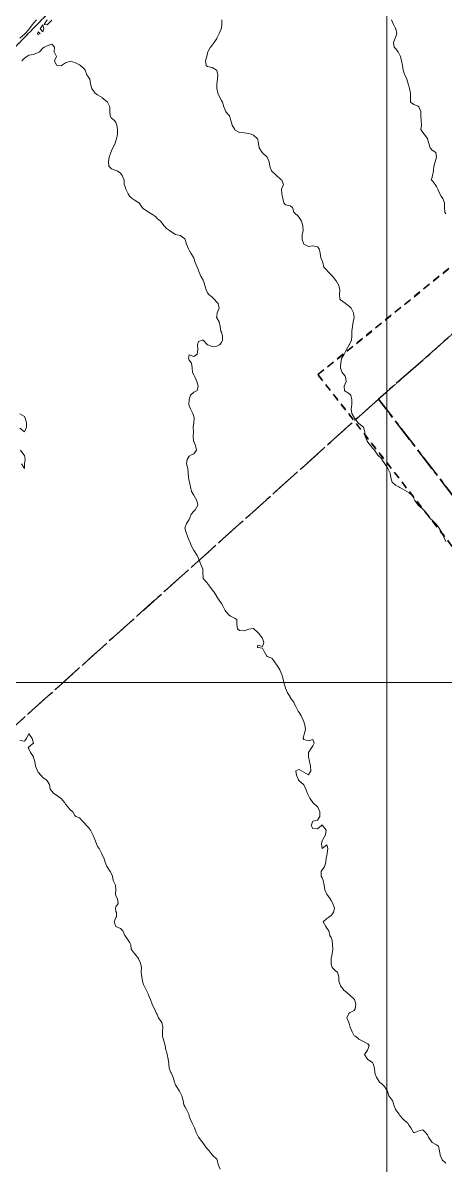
# Model space of a CAD drawing. Header units: centimetres. Extents: x 0 to 642158, y -847 to 649707.
# Drawn here: x 616427.1 to 616473.2, y 620034.7 to 620159.4 of the extents above; entities that cross this region are included whole.
import ezdxf

# ---------------------------------------------------------------- set-up
doc = ezdxf.new("R2010")
doc.units = ezdxf.units.CM
doc.header["$MEASUREMENT"] = 0
doc.linetypes.add('CENTERX2', pattern=[4, 2.5, -0.5, 0.5, -0.5])
doc.linetypes.add('JIS_02_0.7', pattern=[1.35, 0.75, -0.6])
for name, color, linetype, lineweight in [('MEV_grille', 254, 'Continuous', 9), ('WAL_parcellaire agricole', 7, 'JIS_02_0.7', 25), ('WAL_topographie 0.5', 253, 'Continuous', 20)]:
    doc.layers.add(name, color=color, linetype=linetype, lineweight=lineweight)
doc.layers.add('SPW_parcellaire cadastral', color=7, linetype='CENTERX2', lineweight=25, true_color=0xff0542)

# ---------------------------------------------------------------- blocks, each defined once
blk = doc.blocks.new('*U114')
at = {"layer": 'MEV_grille', "transparency": 33554687}
blk.add_lwpolyline([(-1338.46, 0), (1338.46, 0)], dxfattribs=at)
blk = doc.blocks.new('*U115')
at = {"layer": 'MEV_grille', "color": 0, "linetype": 'ByBlock', "lineweight": -2, "transparency": 16777216}
blk.add_blockref('*U114', (0, -2300), dxfattribs=at)
blk = doc.blocks.new('*U112')
at = {"layer": 'MEV_grille', "transparency": 33554687}
blk.add_lwpolyline([(0, 1825.48), (0, -1825.48)], dxfattribs=at)
blk = doc.blocks.new('*U113')
at = {"layer": 'MEV_grille', "color": 0, "linetype": 'ByBlock', "lineweight": -2, "transparency": 16777216}
blk.add_blockref('*U112', (1100, 0), dxfattribs=at)

msp = doc.modelspace()

# ---------------------------------------------------------------- linework, layer by layer
at = {"layer": 'SPW_parcellaire cadastral'}
for points in [[(616425.74, 620159.61), (616436.07, 620170.86), (616477.6, 620213.59), (616517.73, 620163.98), (616465.9, 620118.32), (616421.75, 620078.64), (616388.28, 620118.88), (616425.74, 620159.61)], [(616517.73, 620163.98), (616568.38, 620206.91), (616569.48, 620205.81), (616586.01, 620175.98), (616486.38, 620091.76), (616465.9, 620118.32), (616517.73, 620163.98)], [(616511.84, 620021.75), (616492.79, 620006.7), (616461.86, 619982.25), (616361.28, 620089.74), (616372.47, 620102.32), (616385.49, 620115.97), (616388.28, 620118.88), (616421.75, 620078.64), (616465.9, 620118.32), (616486.38, 620091.76), (616496.27, 620078.95), (616506.88, 620065.19), (616528.96, 620036.62), (616529.6, 620035.78), (616511.84, 620021.75)]]:
    msp.add_lwpolyline(points, dxfattribs=at)
at = {"layer": 'WAL_parcellaire agricole'}
for points in [[(616486.65, 620012.34), (616448.98, 619981), (616433.82, 619968.17), (616420.15, 619957.83), (616389.48, 619995.5), (616335.14, 620062.82), (616359.35, 620087.95), (616451.58, 620182.83), (616479.29, 620211.59), (616514.46, 620165.76), (616459.3, 620121), (616492.24, 620078.82), (616499.25, 620069.84), (616521.81, 620039.43), (616486.65, 620012.34)], [(616514.46, 620165.76), (616569.62, 620208.85), (616595.29, 620161.18), (616529.97, 620108.84), (616492.24, 620078.82), (616459.3, 620121), (616514.46, 620165.76)], [(616451.58, 620182.83), (616359.35, 620087.95), (616335.14, 620062.82), (616272.57, 620126.31), (616223.3, 620180.14)]]:
    msp.add_lwpolyline(points, dxfattribs=at)
at = {"layer": 'WAL_topographie 0.5'}
for points in [[(616428.59, 620159.75), (616428.25, 620159.39), (616428.13, 620159.25), (616427.79, 620158.75), (616427.75, 620158.7), (616427.33, 620158.25), (616427.25, 620158.18), (616426.75, 620157.75)], [(616429.73, 620159.75), (616429.4, 620159.25), (616429.75, 620159.2), (616429.79, 620159.25), (616430.25, 620159.7)], [(616448.81, 620159.75), (616448.82, 620159.25), (616448.75, 620158.88), (616448.73, 620158.75), (616448.53, 620158.25), (616448.26, 620157.75), (616448.25, 620157.72), (616447.97, 620157.25), (616447.75, 620156.98), (616447.57, 620156.75), (616447.29, 620156.25), (616447.25, 620156.11), (616447.15, 620155.75), (616447.02, 620155.25), (616447.08, 620154.75), (616447.25, 620154.64), (616447.75, 620154.52), (616448.23, 620154.25), (616448.25, 620154.2), (616448.36, 620153.75), (616448.33, 620153.25), (616448.27, 620152.75), (616448.26, 620152.25), (616448.36, 620151.75), (616448.59, 620151.25), (616448.75, 620150.94), (616448.86, 620150.75), (616449.02, 620150.25), (616449.23, 620149.75), (616449.25, 620149.71), (616449.63, 620149.25), (616449.75, 620148.89), (616449.78, 620148.75), (616449.94, 620148.25), (616450.21, 620147.75), (616450.25, 620147.69), (616450.75, 620147.45), (616451.25, 620147.42), (616451.75, 620147.32), (616452, 620147.25), (616452.25, 620147.15), (616452.71, 620146.75), (616452.75, 620146.67), (616452.8, 620146.25), (616452.89, 620145.75), (616453.21, 620145.25), (616453.25, 620145.21), (616453.75, 620144.75), (616453.75, 620144.75), (616453.97, 620144.25), (616454.05, 620143.75), (616454.22, 620143.25), (616454.25, 620143.21), (616454.75, 620142.78), (616454.78, 620142.75), (616455.25, 620142.31), (616455.34, 620142.25), (616455.55, 620141.75), (616455.3, 620141.25), (616455.37, 620140.75), (616455.45, 620140.25), (616455.58, 620139.75), (616455.75, 620139.55), (616456.25, 620139.43), (616456.51, 620139.25), (616456.68, 620138.75), (616456.75, 620138.67), (616457.17, 620138.25), (616457.25, 620138.15), (616457.49, 620137.75), (616457.64, 620137.25), (616457.68, 620136.75), (616457.59, 620136.25), (616457.59, 620135.75), (616457.74, 620135.25), (616457.75, 620135.23), (616458.25, 620134.99), (616458.75, 620135.06), (616459.25, 620134.96), (616459.41, 620134.75), (616459.53, 620134.25), (616459.61, 620133.75), (616459.75, 620133.42), (616459.82, 620133.25), (616459.95, 620132.75), (616460.25, 620132.39), (616460.36, 620132.25), (616460.75, 620131.9), (616460.88, 620131.75), (616461.25, 620131.28), (616461.28, 620131.25), (616461.58, 620130.75), (616461.67, 620130.25), (616461.64, 620129.75), (616461.67, 620129.25), (616461.75, 620129.18), (616462.25, 620128.81), (616462.32, 620128.75), (616462.75, 620128.43), (616462.91, 620128.25), (616463.19, 620127.75), (616463.25, 620127.25), (616463.25, 620127.25), (616463.25, 620127.25), (616463.14, 620126.75), (616463.06, 620126.25), (616462.99, 620125.75), (616462.98, 620125.25), (616462.96, 620124.75), (616462.75, 620124.29), (616462.72, 620124.25), (616462.41, 620123.75), (616462.25, 620123.45), (616462.14, 620123.25), (616461.88, 620122.75), (616461.79, 620122.25), (616461.75, 620121.92), (616461.74, 620121.75), (616461.75, 620121.7), (616461.94, 620121.25), (616462.25, 620120.83), (616462.29, 620120.75), (616462.36, 620120.25), (616462.25, 620119.99), (616462.16, 620119.75), (616462.21, 620119.25), (616462.25, 620119.19), (616462.75, 620118.89), (616462.88, 620118.75), (616462.98, 620118.25), (616462.98, 620117.75), (616462.93, 620117.25), (616463.01, 620116.75), (616463.25, 620116.31), (616463.3, 620116.25), (616463.68, 620115.75), (616463.75, 620115.66), (616464.25, 620115.25), (616464.25, 620115.25), (616464.42, 620114.75), (616464.46, 620114.25), (616464.66, 620113.75), (616464.75, 620113.61), (616465.04, 620113.25), (616465.25, 620112.98), (616465.46, 620112.75), (616465.75, 620112.32), (616465.8, 620112.25), (616466.25, 620111.79), (616466.28, 620111.75), (616466.61, 620111.25), (616466.75, 620111.04), (616466.91, 620110.75), (616467.17, 620110.25), (616467.24, 620109.75), (616467.25, 620109.72), (616467.41, 620109.25), (616467.75, 620108.93), (616468.13, 620108.75), (616468.25, 620108.69), (616468.75, 620108.4), (616468.99, 620108.25), (616469.25, 620108.08), (616469.62, 620107.75), (616469.75, 620107.49), (616469.87, 620107.25), (616470.25, 620106.75), (616470.25, 620106.75), (616470.75, 620106.31), (616470.83, 620106.25), (616471.22, 620105.75), (616471.25, 620105.71), (616471.58, 620105.25), (616471.75, 620105.12), (616472.12, 620104.75), (616472.25, 620104.64), (616472.54, 620104.25), (616472.75, 620103.86), (616472.81, 620103.75), (616473.02, 620103.25), (616473.25, 620102.78)], [(616467.31, 620159.75), (616467.54, 620159.25), (616467.75, 620158.81), (616467.79, 620158.75), (616467.9, 620158.25), (616467.75, 620157.81), (616467.73, 620157.75), (616467.55, 620157.25), (616467.62, 620156.75), (616467.75, 620156.6), (616468.06, 620156.25), (616468.25, 620155.87), (616468.29, 620155.75), (616468.42, 620155.25), (616468.52, 620154.75), (616468.61, 620154.25), (616468.75, 620153.81), (616468.78, 620153.75), (616468.99, 620153.25), (616469.15, 620152.75), (616469.25, 620152.39), (616469.3, 620152.25), (616469.41, 620151.75), (616469.41, 620151.25), (616469.38, 620150.75), (616469.75, 620150.49), (616470.25, 620150.3), (616470.3, 620150.25), (616470.52, 620149.75), (616470.52, 620149.25), (616470.57, 620148.75), (616470.61, 620148.25), (616470.53, 620147.75), (616470.75, 620147.45), (616470.89, 620147.25), (616471.25, 620146.77), (616471.26, 620146.75), (616471.4, 620146.25), (616471.55, 620145.75), (616471.75, 620145.52), (616472.18, 620145.25), (616472.24, 620144.75), (616472.08, 620144.25), (616471.96, 620143.75), (616471.91, 620143.25), (616471.8, 620142.75), (616471.75, 620142.55), (616471.67, 620142.25), (616471.75, 620142.19), (616472.1, 620141.75), (616472.25, 620141.53), (616472.37, 620141.25), (616472.59, 620140.75), (616472.75, 620140.48), (616472.91, 620140.25), (616473.1, 620139.75), (616473.11, 620139.25), (616473.14, 620138.75), (616473.25, 620138.56)], [(616428.75, 620158.14), (616428.98, 620158.25), (616428.75, 620158.43), (616428.67, 620158.25), (616428.75, 620158.14)], [(616429.25, 620158.43), (616429.39, 620158.75), (616429.25, 620159.19), (616428.99, 620158.75), (616429.25, 620158.43)], [(616426.99, 620155.25), (616427.25, 620155.56), (616427.51, 620155.75), (616427.75, 620155.87), (616428.25, 620155.96), (616428.75, 620156.16), (616428.89, 620156.25), (616429.25, 620156.64), (616429.42, 620156.75), (616429.75, 620156.91), (616430.25, 620157.1), (616430.54, 620156.75), (616430.52, 620156.25), (616430.75, 620155.75), (616430.75, 620155.75), (616430.75, 620155.75), (616430.53, 620155.25), (616430.75, 620154.81), (616430.92, 620154.75), (616431.25, 620154.73), (616431.31, 620154.75), (616431.75, 620155.06), (616432.25, 620155.23), (616432.75, 620155.08), (616433.25, 620154.83), (616433.36, 620154.75), (616433.75, 620154.42), (616433.9, 620154.25), (616434.07, 620153.75), (616434.25, 620153.48), (616434.4, 620153.25), (616434.48, 620152.75), (616434.6, 620152.25), (616434.75, 620152.01), (616434.99, 620151.75), (616435.25, 620151.57), (616435.73, 620151.25), (616435.75, 620151.23), (616436.25, 620150.83), (616436.33, 620150.75), (616436.57, 620150.25), (616436.57, 620149.75), (616436.62, 620149.25), (616436.75, 620149), (616437.07, 620148.75), (616437.25, 620148.52), (616437.35, 620148.25), (616437.43, 620147.75), (616437.4, 620147.25), (616437.3, 620146.75), (616437.25, 620146.56), (616437.15, 620146.25), (616436.91, 620145.75), (616436.75, 620145.43), (616436.68, 620145.25), (616436.52, 620144.75), (616436.42, 620144.25), (616436.46, 620143.75), (616436.75, 620143.48), (616437.25, 620143.3), (616437.37, 620143.25), (616437.75, 620142.99), (616437.93, 620142.75), (616438.16, 620142.25), (616438.15, 620141.75), (616438.25, 620141.5), (616438.33, 620141.25), (616438.59, 620140.75), (616438.75, 620140.45), (616439, 620140.25), (616439.25, 620140.09), (616439.75, 620139.77), (616439.77, 620139.75), (616440.12, 620139.25), (616440.25, 620139.11), (616440.75, 620138.78), (616440.8, 620138.75), (616441.25, 620138.49), (616441.55, 620138.25), (616441.75, 620138.05), (616442.1, 620137.75), (616442.25, 620137.57), (616442.52, 620137.25), (616442.75, 620136.97), (616443.08, 620136.75), (616443.25, 620136.64), (616443.75, 620136.29), (616443.92, 620136.25), (616444.25, 620136.21), (616444.75, 620135.82), (616444.79, 620135.75), (616444.95, 620135.25), (616445.18, 620134.75), (616445.25, 620134.59), (616445.43, 620134.25), (616445.73, 620133.75), (616445.75, 620133.71), (616445.91, 620133.25), (616446.12, 620132.75), (616446.25, 620132.4), (616446.29, 620132.25), (616446.5, 620131.75), (616446.75, 620131.3), (616446.8, 620131.25), (616446.95, 620130.75), (616447.08, 620130.25), (616447.25, 620129.94), (616447.4, 620129.75), (616447.75, 620129.46), (616447.95, 620129.25), (616448.25, 620128.92), (616448.39, 620128.75), (616448.53, 620128.25), (616448.31, 620127.75), (616448.25, 620127.38), (616448.23, 620127.25), (616448.25, 620127.19), (616448.5, 620126.75), (616448.61, 620126.25), (616448.71, 620125.75), (616448.75, 620125.65), (616448.87, 620125.25), (616448.87, 620124.75), (616448.75, 620124.52), (616448.54, 620124.25), (616448.25, 620124.09), (616447.75, 620124.08), (616447.28, 620124.25), (616447.25, 620124.27), (616446.77, 620124.75), (616446.75, 620124.77), (616446.65, 620124.75), (616446.25, 620124.61), (616446.13, 620124.25), (616446.17, 620123.75), (616446.12, 620123.25), (616445.75, 620122.97), (616445.25, 620123.17), (616445.18, 620122.75), (616445.25, 620122.58), (616445.49, 620122.25), (616445.56, 620121.75), (616445.59, 620121.25), (616445.75, 620120.97), (616445.84, 620120.75), (616446.06, 620120.25), (616446.23, 620119.75), (616446.1, 620119.25), (616445.75, 620119.1), (616445.4, 620118.75), (616445.25, 620118.31), (616445.24, 620118.25), (616445.21, 620117.75), (616445.25, 620117.61), (616445.37, 620117.25), (616445.63, 620116.75), (616445.75, 620116.42), (616445.8, 620116.25), (616445.75, 620115.75), (616445.75, 620115.75), (616445.67, 620115.25), (616445.7, 620114.75), (616445.66, 620114.25), (616445.72, 620113.75), (616445.75, 620113.69), (616445.93, 620113.25), (616446.04, 620112.75), (616445.75, 620112.36), (616445.5, 620112.25), (616445.25, 620112.11), (616445.01, 620111.75), (616444.95, 620111.25), (616445.09, 620110.75), (616445.13, 620110.25), (616445.17, 620109.75), (616445.25, 620109.38), (616445.29, 620109.25), (616445.39, 620108.75), (616445.51, 620108.25), (616445.75, 620107.82), (616445.78, 620107.75), (616446.08, 620107.25), (616446.19, 620106.75), (616445.88, 620106.25), (616445.75, 620106.1), (616445.47, 620105.75), (616445.27, 620105.25), (616445.25, 620105.19), (616444.94, 620104.75), (616444.75, 620104.25), (616444.92, 620103.75), (616445.11, 620103.25), (616445.25, 620102.88), (616445.32, 620102.75), (616445.48, 620102.25), (616445.75, 620101.8), (616445.78, 620101.75), (616446.1, 620101.25), (616446.25, 620100.91), (616446.32, 620100.75), (616446.5, 620100.25), (616446.72, 620099.75), (616446.73, 620099.25), (616446.75, 620099), (616446.78, 620098.75), (616447.19, 620098.25), (616447.25, 620098.18), (616447.58, 620097.75), (616447.75, 620097.5), (616447.96, 620097.25), (616448.25, 620096.78), (616448.27, 620096.75), (616448.59, 620096.25), (616448.75, 620096.01), (616448.93, 620095.75), (616449.18, 620095.25), (616449.25, 620095.14), (616449.6, 620094.75), (616449.75, 620094.63), (616450.25, 620094.37), (616450.45, 620094.25), (616450.44, 620093.75), (616450.53, 620093.25), (616450.75, 620093.05), (616451.25, 620093.03), (616451.75, 620093.19), (616452, 620093.25), (616452.25, 620093.28), (616452.29, 620093.25), (616452.75, 620092.84), (616452.81, 620092.75), (616453.2, 620092.25), (616453.25, 620092.18), (616453.4, 620091.75), (616453.25, 620091.32), (616452.75, 620091.45), (616452.68, 620091.25), (616452.75, 620091.19), (616453.25, 620091.12), (616453.44, 620090.75), (616453.72, 620090.25), (616453.75, 620090.22), (616454.25, 620090.02), (616454.47, 620089.75), (616454.75, 620089.38), (616454.83, 620089.25), (616455.15, 620088.75), (616455.25, 620088.5), (616455.34, 620088.25), (616455.5, 620087.75), (616455.61, 620087.25), (616455.75, 620086.8), (616455.77, 620086.75), (616455.98, 620086.25), (616456.25, 620085.8), (616456.28, 620085.75), (616456.66, 620085.25), (616456.75, 620085.02), (616456.89, 620084.75), (616457.13, 620084.25), (616457.25, 620084.1), (616457.48, 620083.75), (616457.68, 620083.25), (616457.75, 620083.08), (616457.87, 620082.75), (616457.95, 620082.25), (616457.78, 620081.75), (616457.75, 620081.58), (616457.67, 620081.25), (616457.75, 620081.15), (616458.25, 620081.02), (616458.75, 620081.15), (616458.9, 620080.75), (616458.75, 620080.46), (616458.58, 620080.25), (616458.25, 620079.75), (616458.28, 620079.25), (616458.37, 620078.75), (616458.49, 620078.25), (616458.51, 620077.75), (616458.25, 620077.31), (616457.75, 620077.59), (616457.49, 620077.75), (616457.25, 620077.87), (616456.89, 620077.75), (616456.94, 620077.25), (616457.16, 620076.75), (616457.25, 620076.63), (616457.73, 620076.25), (616457.75, 620076.21), (616457.97, 620075.75), (616458.14, 620075.25), (616458.25, 620075.04), (616458.4, 620074.75), (616458.75, 620074.28), (616458.77, 620074.25), (616459.25, 620073.79), (616459.28, 620073.75), (616459.51, 620073.25), (616459.5, 620072.75), (616459.25, 620072.34), (616458.75, 620072.25), (616458.75, 620072.25), (616458.54, 620071.75), (616458.75, 620071.45), (616459.25, 620071.4), (616459.69, 620071.75), (616459.75, 620071.83), (616459.78, 620071.75), (616460.18, 620071.25), (616460.12, 620070.75), (616459.82, 620070.25), (616459.75, 620070.08), (616459.67, 620069.75), (616459.75, 620069.25), (616460.25, 620069.65), (616460.38, 620069.25), (616460.3, 620068.75), (616460.25, 620068.45), (616460.18, 620068.25), (616460.16, 620067.75), (616460.01, 620067.25), (616459.75, 620066.93), (616459.65, 620066.75), (616459.65, 620066.25), (616459.75, 620066.04), (616459.86, 620065.75), (616459.98, 620065.25), (616460.06, 620064.75), (616460.25, 620064.25), (616460.25, 620064.25), (616460.63, 620063.75), (616460.75, 620063.56), (616460.93, 620063.25), (616461.09, 620062.75), (616461.01, 620062.25), (616460.75, 620061.92), (616460.47, 620061.75), (616460.25, 620061.6), (616459.88, 620061.25), (616460.15, 620060.75), (616460.25, 620060.56), (616460.5, 620060.25), (616460.61, 620059.75), (616460.75, 620059.54), (616460.83, 620059.25), (616460.89, 620058.75), (616460.91, 620058.25), (616460.86, 620057.75), (616460.75, 620057.25), (616460.75, 620057.25), (616460.72, 620056.75), (616460.75, 620056.61), (616460.86, 620056.25), (616461.25, 620055.86), (616461.44, 620055.75), (616461.59, 620055.25), (616461.58, 620054.75), (616461.75, 620054.29), (616461.77, 620054.25), (616462.17, 620053.75), (616462.25, 620053.66), (616462.75, 620053.27), (616462.77, 620053.25), (616463.25, 620052.79), (616463.28, 620052.75), (616463.43, 620052.25), (616463.34, 620051.75), (616463.25, 620051.58), (616462.75, 620051.31), (616462.67, 620051.25), (616462.44, 620050.75), (616462.68, 620050.25), (616462.75, 620050.04), (616462.82, 620049.75), (616463.02, 620049.25), (616463.25, 620048.81), (616463.39, 620048.75), (616463.75, 620048.44), (616464.12, 620048.25), (616464.25, 620048.19), (616464.75, 620047.94), (616464.88, 620047.75), (616464.75, 620047.32), (616464.7, 620047.25), (616464.38, 620046.75), (616464.72, 620046.25), (616464.75, 620046.23), (616465.25, 620045.9), (616465.34, 620045.75), (616465.45, 620045.25), (616465.52, 620044.75), (616465.69, 620044.25), (616465.75, 620044.17), (616466.03, 620043.75), (616466.25, 620043.57), (616466.57, 620043.25), (616466.75, 620042.97), (616466.88, 620042.75), (616467.04, 620042.25), (616467.25, 620041.95), (616467.42, 620041.75), (616467.59, 620041.25), (616467.75, 620040.75), (616467.75, 620040.75), (616468.15, 620040.25), (616468.25, 620040.11), (616468.57, 620039.75), (616468.75, 620039.55), (616469.09, 620039.25), (616469.25, 620039.02), (616469.43, 620038.75), (616469.72, 620038.25), (616469.75, 620038.23), (616469.88, 620038.25), (616470.25, 620038.38), (616470.75, 620038.54), (616471.03, 620038.25), (616471.25, 620038), (616471.36, 620037.75), (616471.69, 620037.25), (616471.75, 620037.16), (616472.25, 620036.9), (616472.44, 620036.75), (616472.58, 620036.25), (616472.63, 620035.75), (616472.75, 620035.5), (616472.87, 620035.25), (616473.25, 620034.91)], [(616426.75, 620116.72), (616427.25, 620116.42), (616427.34, 620116.25), (616427.47, 620115.75), (616427.48, 620115.25), (616427.25, 620114.75), (616427.25, 620114.75), (616427.25, 620114.75), (616426.75, 620115.15)], [(616426.81, 620112.75), (616427.2, 620112.25), (616427.25, 620112.18), (616427.32, 620111.75), (616427.28, 620111.25), (616427.25, 620110.75), (616427.25, 620110.75), (616427.25, 620110.75), (616426.92, 620111.25)], [(616426.75, 620081.04), (616427.25, 620080.98), (616427.47, 620081.25), (616427.69, 620081.75), (616427.75, 620081.8), (616427.79, 620081.75), (616428.11, 620081.25), (616428.25, 620080.75), (616428.25, 620080.75), (616428.25, 620080.75), (616427.75, 620080.36), (616427.68, 620080.25), (616427.75, 620080.14), (616427.91, 620079.75), (616428.24, 620079.25), (616428.25, 620079.19), (616428.38, 620078.75), (616428.47, 620078.25), (616428.68, 620077.75), (616428.75, 620077.6), (616429.03, 620077.25), (616429.25, 620077), (616429.64, 620076.75), (616429.75, 620076.66), (616430.01, 620076.25), (616430.07, 620075.75), (616430.25, 620075.53), (616430.45, 620075.25), (616430.75, 620075.07), (616431.2, 620074.75), (616431.25, 620074.71), (616431.66, 620074.25), (616431.75, 620074.1), (616432.02, 620073.75), (616432.25, 620073.47), (616432.53, 620073.25), (616432.75, 620072.84), (616432.88, 620072.75), (616433.25, 620072.59), (616433.61, 620072.25), (616433.75, 620072.1), (616434.04, 620071.75), (616434.25, 620071.55), (616434.47, 620071.25), (616434.71, 620070.75), (616434.75, 620070.66), (616434.93, 620070.25), (616435.11, 620069.75), (616435.25, 620069.49), (616435.42, 620069.25), (616435.67, 620068.75), (616435.75, 620068.58), (616435.92, 620068.25), (616436.07, 620067.75), (616436.25, 620067.28), (616436.27, 620067.25), (616436.62, 620066.75), (616436.75, 620066.5), (616436.88, 620066.25), (616436.96, 620065.75), (616437.19, 620065.25), (616437.23, 620064.75), (616437.2, 620064.25), (616437.25, 620064.1), (616437.41, 620063.75), (616437.5, 620063.25), (616437.25, 620062.9), (616437.18, 620062.75), (616437.25, 620062.38), (616437.3, 620062.25), (616437.3, 620061.75), (616437.25, 620061.72), (616437.06, 620061.25), (616437.23, 620060.75), (616437.25, 620060.74), (616437.75, 620060.51), (616438, 620060.25), (616438.23, 620059.75), (616438.25, 620059.7), (616438.58, 620059.25), (616438.75, 620058.97), (616438.87, 620058.75), (616438.9, 620058.25), (616439.25, 620057.83), (616439.3, 620057.75), (616439.7, 620057.25), (616439.75, 620057.15), (616439.93, 620056.75), (616440.03, 620056.25), (616440.01, 620055.75), (616440.06, 620055.25), (616440.14, 620054.75), (616440.25, 620054.41), (616440.32, 620054.25), (616440.59, 620053.75), (616440.75, 620053.37), (616440.8, 620053.25), (616441.03, 620052.75), (616441.21, 620052.25), (616441.25, 620052.13), (616441.46, 620051.75), (616441.69, 620051.25), (616441.75, 620051.12), (616441.9, 620050.75), (616442.25, 620050.25), (616442.25, 620050.25), (616442.37, 620049.75), (616442.34, 620049.25), (616442.34, 620048.75), (616442.47, 620048.25), (616442.61, 620047.75), (616442.7, 620047.25), (616442.75, 620047.07), (616442.85, 620046.75), (616442.96, 620046.25), (616443.01, 620045.75), (616443.05, 620045.25), (616443.25, 620044.79), (616443.27, 620044.75), (616443.49, 620044.25), (616443.62, 620043.75), (616443.75, 620043.46), (616443.86, 620043.25), (616444.19, 620042.75), (616444.25, 620042.62), (616444.42, 620042.25), (616444.58, 620041.75), (616444.67, 620041.25), (616444.75, 620041.07), (616444.93, 620040.75), (616445.2, 620040.25), (616445.25, 620040.03), (616445.34, 620039.75), (616445.57, 620039.25), (616445.75, 620038.9), (616445.82, 620038.75), (616446.02, 620038.25), (616446.25, 620037.75), (616446.25, 620037.75), (616446.63, 620037.25), (616446.75, 620037.07), (616446.98, 620036.75), (616447.25, 620036.41), (616447.41, 620036.25), (616447.75, 620035.79), (616447.78, 620035.75), (616448.25, 620035.34), (616448.3, 620035.25), (616448.42, 620034.75), (616448.61, 620034.25)]]:
    msp.add_lwpolyline(points, dxfattribs=at)

# ---------------------------------------------------------------- block references
at = {"layer": 'MEV_grille', "transparency": 33554687}
for name, p in [('*U113', (615366.81, 620593.64)), ('*U115', (616669.48, 622387.38))]:
    msp.add_blockref(name, p, dxfattribs=at)

doc.saveas('drawing.dxf')
